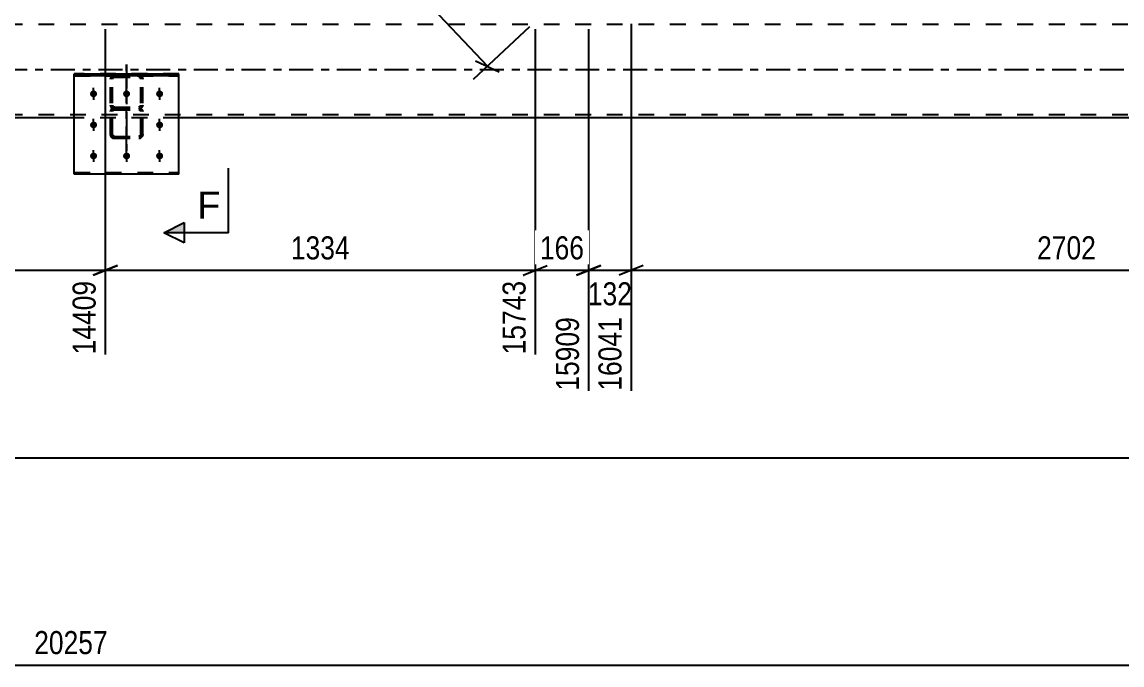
# Model space of a CAD drawing. Header units: millimetres. Extents: x -153 to 1036, y -682 to 159.
# Drawn here: x 467.9 to 604.5, y -201.5 to -121.7 of the extents above; entities that cross this region are included whole.
import ezdxf

# ---------------------------------------------------------------- set-up
doc = ezdxf.new("R2010")
doc.units = ezdxf.units.MM
doc.linetypes.add('DXK_LINE_DOT2', pattern=[3.9198, 1.9599, -1.9599])
doc.linetypes.add('DXK_LINE_DOT3', pattern=[5.9187, 2.979, -0.9799, 0.9799, -0.9799])
doc.styles.add('Arial', font='ARIAL.TTF', dxfattribs={"height": 0.2})
doc.styles.add('Arial Narrow', font='ARIALN.TTF', dxfattribs={"height": 0.2})

# ---------------------------------------------------------------- blocks, each defined once
blk = doc.blocks.new('Part-761548098-1859 - 1400')
at = {"color": 7, "linetype": 'DXK_LINE_DOT2'}
for p, q in [((863.9, -122), (-67.1, -122)), ((863.9, -133.2), (-67.1, -133.2)), ((487.4, -133.6), (474.4, -133.6))]:
    blk.add_line(p, q, dxfattribs=at)
at = {"color": 7, "linetype": 'DXK_LINE_DOT3'}
blk.add_line((-67.1, -127.6), (863.9, -127.6), dxfattribs=at)
at = {"color": 2, "linetype": 'Continuous'}
for p, q in [((474.4, -133.6), (307.4, -133.6)), ((654.4, -133.6), (487.4, -133.6))]:
    blk.add_line(p, q, dxfattribs=at)
blk = doc.blocks.new('Part-761548098-1982 - 1400')
at = {"color": 7, "linetype": 'DXK_LINE_DOT3'}
blk.add_line((480.9, -126.97), (480.9, -137.66), dxfattribs=at)
at = {"color": 7, "linetype": 'DXK_LINE_DOT2'}
for p, q in [((479.2, -128.3), (479.38, -128.26)), ((479.38, -128.26), (482.42, -128.26)), ((482.42, -128.26), (482.61, -128.3)), ((478.9, -128.77), (478.94, -128.58)), ((478.9, -135.67), (478.9, -128.77)), ((479.16, -128.67), (479.14, -128.77)), ((479.14, -135.67), (479.14, -128.77)), ((479.21, -128.59), (479.16, -128.67)), ((479.29, -128.54), (479.21, -128.59)), ((479.38, -128.52), (479.29, -128.54)), ((479.38, -128.52), (482.42, -128.52)), ((482.52, -128.54), (482.42, -128.52)), ((482.59, -128.59), (482.52, -128.54)), ((482.65, -128.67), (482.59, -128.59)), ((482.66, -128.77), (482.65, -128.67)), ((482.66, -135.67), (482.66, -128.77)), ((482.87, -128.58), (482.9, -128.77)), ((482.9, -135.67), (482.9, -128.77)), ((478.94, -132.2), (478.9, -132.01)), ((479.2, -132.4), (479.04, -132.5)), ((479.14, -132.01), (479.16, -132.1)), ((479.16, -132.1), (479.21, -132.19)), ((479.38, -132.36), (479.2, -132.4)), ((479.21, -132.19), (479.29, -132.24)), ((479.29, -132.24), (479.38, -132.26)), ((479.38, -132.26), (482.42, -132.26)), ((479.38, -132.36), (482.42, -132.36)), ((482.42, -132.26), (482.52, -132.24)), ((482.61, -132.4), (482.42, -132.36)), ((482.52, -132.24), (482.59, -132.19)), ((482.59, -132.19), (482.65, -132.1)), ((482.76, -132.5), (482.61, -132.4)), ((482.65, -132.1), (482.66, -132.01)), ((482.9, -132.01), (482.87, -132.2)), ((478.94, -132.64), (478.9, -132.82)), ((479.04, -132.5), (478.94, -132.64)), ((479.14, -132.82), (479.16, -132.73)), ((479.16, -132.73), (479.21, -132.66)), ((479.38, -132.52), (479.2, -132.48)), ((479.21, -132.66), (479.29, -132.61)), ((479.29, -132.61), (479.38, -132.59)), ((479.38, -132.52), (482.42, -132.52)), ((479.38, -132.59), (482.42, -132.59)), ((482.61, -132.48), (482.42, -132.52)), ((482.42, -132.59), (482.52, -132.61)), ((482.52, -132.61), (482.59, -132.66)), ((482.59, -132.66), (482.65, -132.73)), ((482.65, -132.73), (482.66, -132.82)), ((482.87, -132.64), (482.76, -132.5)), ((482.9, -132.82), (482.87, -132.64)), ((478.9, -135.67), (478.94, -135.84)), ((478.94, -135.84), (479.04, -135.99)), ((479.04, -135.99), (479.2, -136.09)), ((479.16, -135.76), (479.14, -135.67)), ((479.21, -135.83), (479.16, -135.76)), ((479.2, -136.09), (479.38, -136.12)), ((479.29, -135.88), (479.21, -135.83)), ((479.38, -135.9), (479.29, -135.88)), ((479.38, -135.9), (482.42, -135.9)), ((479.38, -136.12), (482.42, -136.12)), ((482.52, -135.88), (482.42, -135.9)), ((482.42, -136.12), (482.61, -136.09)), ((482.59, -135.83), (482.52, -135.88)), ((482.65, -135.76), (482.59, -135.83)), ((482.61, -136.09), (482.76, -135.99)), ((482.66, -135.67), (482.65, -135.76)), ((482.76, -135.99), (482.87, -135.84)), ((482.87, -135.84), (482.9, -135.67))]:
    blk.add_line(p, q, dxfattribs=at)
for centre, start, end in [((479.4, -128.75), 114.32, 159.2417), ((482.4, -128.75), 20.7583, 65.68), ((479.4, -132.03), 200.7583, 245.68), ((482.4, -132.03), 294.32, 339.2417)]:
    blk.add_arc(centre, 0.496, start, end, dxfattribs=at)
blk = doc.blocks.new('Part-761548098-1994 - 1400')
at = {"color": 7, "linetype": 'DXK_LINE_DOT3'}
blk.add_line((480.9, -137.66), (480.9, -126.97), dxfattribs=at)
at = {"color": 7, "linetype": 'DXK_LINE_DOT2'}
for p, q in [((479.38, -128.26), (479.2, -128.3)), ((479.38, -128.26), (482.42, -128.26)), ((482.61, -128.3), (482.42, -128.26)), ((478.94, -128.58), (478.9, -128.77)), ((478.9, -135.67), (478.9, -128.77)), ((479.14, -128.77), (479.16, -128.67)), ((479.14, -135.67), (479.14, -128.77)), ((479.16, -128.67), (479.21, -128.59)), ((479.21, -128.59), (479.29, -128.54)), ((479.29, -128.54), (479.38, -128.52)), ((479.38, -128.52), (482.42, -128.52)), ((482.42, -128.52), (482.52, -128.54)), ((482.52, -128.54), (482.59, -128.59)), ((482.59, -128.59), (482.65, -128.67)), ((482.65, -128.67), (482.66, -128.77)), ((482.66, -135.67), (482.66, -128.77)), ((482.9, -128.77), (482.87, -128.58)), ((482.9, -135.67), (482.9, -128.77)), ((478.9, -132.01), (478.94, -132.2)), ((479.04, -132.5), (479.2, -132.4)), ((479.16, -132.1), (479.14, -132.01)), ((479.21, -132.19), (479.16, -132.1)), ((479.2, -132.4), (479.38, -132.36)), ((479.29, -132.24), (479.21, -132.19)), ((479.38, -132.26), (479.29, -132.24)), ((479.38, -132.26), (482.42, -132.26)), ((479.38, -132.36), (482.42, -132.36)), ((482.52, -132.24), (482.42, -132.26)), ((482.42, -132.36), (482.61, -132.4)), ((482.59, -132.19), (482.52, -132.24)), ((482.65, -132.1), (482.59, -132.19)), ((482.61, -132.4), (482.76, -132.5)), ((482.66, -132.01), (482.65, -132.1)), ((482.87, -132.2), (482.9, -132.01)), ((478.9, -132.82), (478.94, -132.64)), ((478.94, -132.64), (479.04, -132.5)), ((479.16, -132.73), (479.14, -132.82)), ((479.21, -132.66), (479.16, -132.73)), ((479.2, -132.48), (479.38, -132.52)), ((479.29, -132.61), (479.21, -132.66)), ((479.38, -132.59), (479.29, -132.61)), ((479.38, -132.52), (482.42, -132.52)), ((479.38, -132.59), (482.42, -132.59)), ((482.42, -132.52), (482.61, -132.48)), ((482.52, -132.61), (482.42, -132.59)), ((482.59, -132.66), (482.52, -132.61)), ((482.65, -132.73), (482.59, -132.66)), ((482.66, -132.82), (482.65, -132.73)), ((482.76, -132.5), (482.87, -132.64)), ((482.87, -132.64), (482.9, -132.82)), ((478.94, -135.85), (478.9, -135.67)), ((479.04, -135.99), (478.94, -135.85)), ((479.2, -136.09), (479.04, -135.99)), ((479.14, -135.67), (479.16, -135.76)), ((479.16, -135.76), (479.21, -135.83)), ((479.38, -136.12), (479.2, -136.09)), ((479.21, -135.83), (479.29, -135.88)), ((479.29, -135.88), (479.38, -135.9)), ((479.38, -135.9), (482.42, -135.9)), ((479.38, -136.12), (482.42, -136.12)), ((482.42, -135.9), (482.52, -135.88)), ((482.61, -136.09), (482.42, -136.12)), ((482.52, -135.88), (482.59, -135.83)), ((482.59, -135.83), (482.65, -135.76)), ((482.76, -135.99), (482.61, -136.09)), ((482.65, -135.76), (482.66, -135.67)), ((482.87, -135.85), (482.76, -135.99)), ((482.9, -135.67), (482.87, -135.85))]:
    blk.add_line(p, q, dxfattribs=at)
for centre, start, end in [((479.4, -128.75), 114.32, 159.2417), ((482.4, -128.75), 20.7583, 65.68), ((479.4, -132.03), 200.7583, 245.68), ((482.4, -132.03), 294.32, 339.2417)]:
    blk.add_arc(centre, 0.496, start, end, dxfattribs=at)
blk = doc.blocks.new('Part-761548098-2014 - 1400')
at = {"color": 7, "linetype": 'DXK_LINE_DOT2'}
for p, q in [((474.4, -140.57), (474.4, -128.14)), ((487.4, -128.14), (474.4, -128.14)), ((474.4, -128.36), (487.4, -128.36)), ((487.4, -140.57), (487.4, -128.14)), ((474.4, -140.35), (487.4, -140.35)), ((487.4, -140.57), (474.4, -140.57))]:
    blk.add_line(p, q, dxfattribs=at)
blk = doc.blocks.new('Bolt-761548098-2015 - 1400')
at = {"color": 1, "linetype": 'DXK_LINE_DOT2'}
for p, q in [((476.8, -130.21), (476.8, -131.35)), ((480.9, -130.21), (480.9, -131.35)), ((485, -130.21), (485, -131.35)), ((476.8, -134.07), (476.8, -135.2)), ((485, -134.07), (485, -135.2)), ((476.8, -137.92), (476.8, -139.05)), ((480.9, -137.92), (480.9, -139.05)), ((485, -137.92), (485, -139.05))]:
    blk.add_line(p, q, dxfattribs=at)
blk = doc.blocks.new('Part-761548098-2023 - 1400')
at = {"color": 2, "linetype": 'Continuous'}
for p, q in [((474.4, -128.14), (487.4, -128.14)), ((474.4, -140.57), (474.4, -128.14)), ((474.4, -128.35), (487.4, -128.35)), ((487.4, -140.57), (487.4, -128.14)), ((487.4, -140.57), (474.4, -140.57))]:
    blk.add_line(p, q, dxfattribs=at)
at = {"color": 7, "linetype": 'DXK_LINE_DOT2'}
blk.add_line((474.4, -140.35), (487.4, -140.35), dxfattribs=at)
blk = doc.blocks.new('Bolt-761548098-2024 - 1400')
at = {"linetype": 'Continuous'}
for points in [[(476.8, -130.2), (476.9, -130.21), (476.98, -130.23), (477.06, -130.28), (477.13, -130.33), (477.18, -130.4), (477.22, -130.48), (477.24, -130.57), (477.24, -130.65), (477.22, -130.74), (477.18, -130.82), (477.13, -130.89), (477.06, -130.94), (476.98, -130.99), (476.9, -131.01), (476.8, -131.02), (476.71, -131.01), (476.62, -130.99), (476.54, -130.94), (476.48, -130.89), (476.42, -130.82), (476.39, -130.74), (476.37, -130.65), (476.37, -130.57), (476.39, -130.48), (476.42, -130.4), (476.48, -130.33), (476.54, -130.28), (476.62, -130.23), (476.71, -130.21)], [(480.9, -130.2), (481, -130.21), (481.08, -130.23), (481.16, -130.28), (481.23, -130.33), (481.28, -130.4), (481.32, -130.48), (481.34, -130.57), (481.34, -130.65), (481.32, -130.74), (481.28, -130.82), (481.23, -130.89), (481.16, -130.94), (481.08, -130.99), (481, -131.01), (480.9, -131.02), (480.81, -131.01), (480.72, -130.99), (480.64, -130.94), (480.58, -130.89), (480.52, -130.82), (480.49, -130.74), (480.47, -130.65), (480.47, -130.57), (480.49, -130.48), (480.52, -130.4), (480.58, -130.33), (480.64, -130.28), (480.72, -130.23), (480.81, -130.21)], [(485, -130.2), (485.1, -130.21), (485.18, -130.23), (485.26, -130.28), (485.33, -130.33), (485.38, -130.4), (485.42, -130.48), (485.44, -130.57), (485.44, -130.65), (485.42, -130.74), (485.38, -130.82), (485.33, -130.89), (485.26, -130.94), (485.18, -130.99), (485.1, -131.01), (485, -131.02), (484.91, -131.01), (484.82, -130.99), (484.74, -130.94), (484.68, -130.89), (484.62, -130.82), (484.59, -130.74), (484.57, -130.65), (484.57, -130.57), (484.59, -130.48), (484.62, -130.4), (484.68, -130.33), (484.74, -130.28), (484.82, -130.23), (484.91, -130.21)], [(476.8, -134.05), (476.9, -134.06), (476.98, -134.09), (477.06, -134.13), (477.13, -134.19), (477.18, -134.26), (477.22, -134.34), (477.24, -134.42), (477.24, -134.51), (477.22, -134.59), (477.18, -134.67), (477.13, -134.74), (477.06, -134.8), (476.98, -134.84), (476.9, -134.87), (476.8, -134.88), (476.71, -134.87), (476.62, -134.84), (476.54, -134.8), (476.48, -134.74), (476.42, -134.67), (476.39, -134.59), (476.37, -134.51), (476.37, -134.42), (476.39, -134.34), (476.42, -134.26), (476.48, -134.19), (476.54, -134.13), (476.62, -134.09), (476.71, -134.06)], [(485, -134.05), (485.1, -134.06), (485.18, -134.09), (485.26, -134.13), (485.33, -134.19), (485.38, -134.26), (485.42, -134.34), (485.44, -134.42), (485.44, -134.51), (485.42, -134.59), (485.38, -134.67), (485.33, -134.74), (485.26, -134.8), (485.18, -134.84), (485.1, -134.87), (485, -134.88), (484.91, -134.87), (484.82, -134.84), (484.74, -134.8), (484.68, -134.74), (484.62, -134.67), (484.59, -134.59), (484.57, -134.51), (484.57, -134.42), (484.59, -134.34), (484.62, -134.26), (484.68, -134.19), (484.74, -134.13), (484.82, -134.09), (484.91, -134.06)], [(476.8, -137.9), (476.9, -137.91), (476.98, -137.94), (477.06, -137.98), (477.13, -138.04), (477.18, -138.11), (477.22, -138.19), (477.24, -138.27), (477.24, -138.36), (477.22, -138.44), (477.18, -138.52), (477.13, -138.59), (477.06, -138.65), (476.98, -138.69), (476.9, -138.72), (476.8, -138.73), (476.71, -138.72), (476.62, -138.69), (476.54, -138.65), (476.48, -138.59), (476.42, -138.52), (476.39, -138.44), (476.37, -138.36), (476.37, -138.27), (476.39, -138.19), (476.42, -138.11), (476.48, -138.04), (476.54, -137.98), (476.62, -137.94), (476.71, -137.91)], [(480.9, -137.9), (481, -137.91), (481.08, -137.94), (481.16, -137.98), (481.23, -138.04), (481.28, -138.11), (481.32, -138.19), (481.34, -138.27), (481.34, -138.36), (481.32, -138.44), (481.28, -138.52), (481.23, -138.59), (481.16, -138.65), (481.08, -138.69), (481, -138.72), (480.9, -138.73), (480.81, -138.72), (480.72, -138.69), (480.64, -138.65), (480.58, -138.59), (480.52, -138.52), (480.49, -138.44), (480.47, -138.36), (480.47, -138.27), (480.49, -138.19), (480.52, -138.11), (480.58, -138.04), (480.64, -137.98), (480.72, -137.94), (480.81, -137.91)], [(485, -137.9), (485.1, -137.91), (485.18, -137.94), (485.26, -137.98), (485.33, -138.04), (485.38, -138.11), (485.42, -138.19), (485.44, -138.27), (485.44, -138.36), (485.42, -138.44), (485.38, -138.52), (485.33, -138.59), (485.26, -138.65), (485.18, -138.69), (485.1, -138.72), (485, -138.73), (484.91, -138.72), (484.82, -138.69), (484.74, -138.65), (484.68, -138.59), (484.62, -138.52), (484.59, -138.44), (484.57, -138.36), (484.57, -138.27), (484.59, -138.19), (484.62, -138.11), (484.68, -138.04), (484.74, -137.98), (484.82, -137.94), (484.91, -137.91)]]:
    blk.add_hatch(color=1, dxfattribs=at).paths.add_polyline_path(points)
at = {"color": 1, "linetype": 'Continuous'}
for p, q in [((476.8, -131.01), (476.8, -129.87)), ((480.9, -131.01), (480.9, -129.87)), ((485, -131.01), (485, -129.87)), ((476.8, -134.86), (476.8, -133.72)), ((485, -134.86), (485, -133.72)), ((476.8, -138.71), (476.8, -137.58)), ((480.9, -138.71), (480.9, -137.58)), ((485, -138.71), (485, -137.58))]:
    blk.add_line(p, q, dxfattribs=at)
blk = doc.blocks.new('StraightDimension-761548098-19167 - 1400')
at = {"color": 7, "linetype": 'Continuous'}
blk.add_line((-81, -175.77), (920.9, -175.77), dxfattribs=at)
blk = doc.blocks.new('StraightDimension-761548098-18903 - 1400')
at = {"color": 7, "linetype": 'Continuous'}
for p, q in [((478.26, -122.6), (478.26, -162.94)), ((531.63, -122.6), (531.63, -162.94)), ((479.76, -151.9), (476.76, -153.1)), ((478.26, -152.5), (531.63, -152.5)), ((530.13, -153.1), (533.13, -151.9))]:
    blk.add_line(p, q, dxfattribs=at)
at = {"color": 0}
blk.add_wipeout([(509.21, -151.75), (509.21, -147.55), (500.69, -147.55), (500.69, -151.75)], dxfattribs=at)
at = {"color": 3, "style": 'Arial Narrow'}
blk.add_text('1334', height=2.863, dxfattribs=at).set_placement((501.29, -151.15))
at = {"color": 0, "linetype": 'Continuous'}
blk.add_wipeout([(531.03, -153.2), (526.83, -153.2), (526.83, -163.54), (531.03, -163.54)], dxfattribs=at)
at = {"color": 3, "linetype": 'Continuous', "style": 'Arial Narrow'}
blk.add_text('15743', height=2.863, rotation=90.0002, dxfattribs=at).set_placement((530.43, -162.94))
blk = doc.blocks.new('StraightDimension-761548098-18901 - 1400')
at = {"color": 7, "linetype": 'Continuous'}
for p, q in [((538.26, -122.6), (538.26, -167.44)), ((543.54, -121.94), (543.54, -167.44)), ((536.76, -153.1), (539.76, -151.9)), ((538.26, -152.5), (543.54, -152.5)), ((545.04, -151.9), (542.04, -153.1))]:
    blk.add_line(p, q, dxfattribs=at)
at = {"color": 0}
blk.add_wipeout([(544.24, -157.45), (544.24, -153.25), (537.56, -153.25), (537.56, -157.45)], dxfattribs=at)
at = {"color": 3, "style": 'Arial Narrow'}
blk.add_text('132', height=2.863, dxfattribs=at).set_placement((538.16, -156.85))
at = {"color": 0, "linetype": 'Continuous'}
blk.add_wipeout([(542.94, -157.7), (538.74, -157.7), (538.74, -168.04), (542.94, -168.04)], dxfattribs=at)
at = {"color": 3, "linetype": 'Continuous', "style": 'Arial Narrow'}
blk.add_text('16041', height=2.863, rotation=90.0002, dxfattribs=at).set_placement((542.34, -167.44))
blk = doc.blocks.new('StraightDimension-761548098-2788 - 1400')
at = {"color": 7, "linetype": 'Continuous'}
for p, q in [((482.82, -71.15), (475.85, -77.7)), ((479.06, -76.74), (476.13, -75.38)), ((477.6, -76.06), (525.69, -127.19)), ((530.91, -122.29), (523.94, -128.84)), ((524.22, -126.51), (527.15, -127.88))]:
    blk.add_line(p, q, dxfattribs=at)
at = {"color": 0}
blk.add_wipeout([(505.1, -104.21), (508.16, -101.34), (502.33, -95.13), (499.27, -98.01)], dxfattribs=at)
at = {"color": 3, "style": 'Arial Narrow'}
blk.add_text('1755', height=2.863, rotation=-46.7591, dxfattribs=at).set_placement((500.12, -98.04))
blk = doc.blocks.new('StraightDimension-761548098-18900 - 1400')
at = {"color": 7, "linetype": 'Continuous'}
for p, q in [((543.54, -121.94), (543.54, -167.44)), ((651.63, -122.6), (651.63, -162.94)), ((545.04, -151.9), (542.04, -153.1)), ((543.54, -152.5), (651.63, -152.5)), ((650.13, -153.1), (653.13, -151.9))]:
    blk.add_line(p, q, dxfattribs=at)
at = {"color": 0}
blk.add_wipeout([(601.84, -151.75), (601.84, -147.55), (593.33, -147.55), (593.33, -151.75)], dxfattribs=at)
at = {"color": 3, "style": 'Arial Narrow'}
blk.add_text('2702', height=2.863, dxfattribs=at).set_placement((593.93, -151.15))
at = {"color": 0, "linetype": 'Continuous'}
blk.add_wipeout([(651.03, -153.2), (646.83, -153.2), (646.83, -163.54), (651.03, -163.54)], dxfattribs=at)
at = {"color": 3, "linetype": 'Continuous', "style": 'Arial Narrow'}
blk.add_text('18743', height=2.863, rotation=90.0002, dxfattribs=at).set_placement((650.43, -162.94))
blk = doc.blocks.new('StraightDimension-761548098-18902 - 1400')
at = {"color": 7, "linetype": 'Continuous'}
for p, q in [((531.63, -122.6), (531.63, -162.94)), ((538.26, -122.6), (538.26, -167.44)), ((530.13, -153.1), (533.13, -151.9)), ((531.63, -152.5), (538.26, -152.5)), ((539.76, -151.9), (536.76, -153.1))]:
    blk.add_line(p, q, dxfattribs=at)
at = {"color": 0}
blk.add_wipeout([(538.29, -151.75), (538.29, -147.55), (531.61, -147.55), (531.61, -151.75)], dxfattribs=at)
at = {"color": 0, "linetype": 'Continuous'}
blk.add_wipeout([(537.66, -157.7), (533.46, -157.7), (533.46, -168.04), (537.66, -168.04)], dxfattribs=at)
at = {"color": 3, "style": 'Arial Narrow'}
blk.add_text('166', height=2.863, dxfattribs=at).set_placement((532.21, -151.15))
at = {"color": 3, "linetype": 'Continuous', "style": 'Arial Narrow'}
blk.add_text('15909', height=2.863, rotation=90.0002, dxfattribs=at).set_placement((537.06, -167.44))
blk = doc.blocks.new('StraightDimension-761548098-18904 - 1400')
at = {"color": 7, "linetype": 'Continuous'}
for p, q in [((423.54, -121.94), (423.54, -167.44)), ((478.26, -122.6), (478.26, -162.94)), ((425.04, -151.9), (422.04, -153.1)), ((423.54, -152.5), (478.26, -152.5)), ((476.76, -153.1), (479.76, -151.9))]:
    blk.add_line(p, q, dxfattribs=at)
at = {"color": 0}
blk.add_wipeout([(455.16, -151.75), (455.16, -147.55), (446.65, -147.55), (446.65, -151.75)], dxfattribs=at)
at = {"color": 3, "style": 'Arial Narrow'}
blk.add_text('1368', height=2.863, dxfattribs=at).set_placement((447.25, -151.15))
at = {"color": 0, "linetype": 'Continuous'}
blk.add_wipeout([(477.66, -153.2), (473.46, -153.2), (473.46, -163.54), (477.66, -163.54)], dxfattribs=at)
at = {"color": 3, "linetype": 'Continuous', "style": 'Arial Narrow'}
blk.add_text('14409', height=2.863, rotation=90.0002, dxfattribs=at).set_placement((477.06, -162.94))
blk = doc.blocks.new('StraightDimension-761548098-5481 - 5101')
at = {"color": 7, "linetype": 'Continuous'}
blk.add_line((68.86, -201.48), (879.14, -201.48), dxfattribs=at)
at = {"color": 0}
blk.add_wipeout([(479.17, -200.73), (479.17, -196.53), (468.83, -196.53), (468.83, -200.73)], dxfattribs=at)
at = {"color": 3, "style": 'Arial Narrow'}
blk.add_text('20257', height=2.863, dxfattribs=at).set_placement((469.43, -200.13))
blk = doc.blocks.new('SectionMark-761548098-22011 - 1400')
at = {"linetype": 'Continuous'}
for points in [[(488.04, 21.65), (488.04, 20.4), (485.54, 21.65)], [(488.04, -146.59), (488.04, -147.84), (485.54, -147.84)]]:
    blk.add_hatch(color=6, dxfattribs=at).paths.add_polyline_path(points)
at = {"color": 6, "linetype": 'Continuous'}
for p, q in [((485.54, 21.65), (488.04, 22.9)), ((488.04, 20.4), (488.04, 22.9)), ((493.54, 21.65), (485.54, 21.65)), ((485.54, 21.65), (488.04, 20.4)), ((493.54, 21.65), (493.54, 13.65)), ((493.54, -147.84), (493.54, -139.84)), ((485.54, -147.84), (488.04, -146.59)), ((488.04, -146.59), (488.04, -149.09)), ((493.54, -147.84), (485.54, -147.84)), ((488.04, -149.09), (485.54, -147.84))]:
    blk.add_line(p, q, dxfattribs=at)
at = {"color": 0, "linetype": 'Continuous'}
for points in [[(492.54, 16.4), (492.54, 19.9), (489.69, 19.9), (489.69, 16.4)], [(492.54, -146.09), (492.54, -142.59), (489.69, -142.59), (489.69, -146.09)]]:
    blk.add_wipeout(points, dxfattribs=at)
at = {"color": 3, "linetype": 'Continuous', "style": 'Arial'}
for p in [(489.69, 16.4), (489.69, -146.09)]:
    blk.add_text('F', height=3.34, dxfattribs=at).set_placement(p)

msp = doc.modelspace()

# ---------------------------------------------------------------- block references
for name in ['Part-761548098-1859 - 1400', 'Part-761548098-1982 - 1400', 'Part-761548098-1994 - 1400', 'Part-761548098-2014 - 1400', 'Part-761548098-2023 - 1400', 'Bolt-761548098-2024 - 1400', 'Bolt-761548098-2015 - 1400', 'StraightDimension-761548098-5481 - 5101']:
    msp.add_blockref(name, (0, 0))

# ---------------------------------------------------------------- next in the draw order: block references
msp.add_blockref('StraightDimension-761548098-19167 - 1400', (0, 0))

# ---------------------------------------------------------------- next in the draw order: block references
for name in ['StraightDimension-761548098-18903 - 1400', 'StraightDimension-761548098-18901 - 1400']:
    msp.add_blockref(name, (0, 0))

# ---------------------------------------------------------------- next in the draw order: block references
for name in ['StraightDimension-761548098-2788 - 1400', 'StraightDimension-761548098-18900 - 1400']:
    msp.add_blockref(name, (0, 0))

# ---------------------------------------------------------------- next in the draw order: block references
for name in ['SectionMark-761548098-22011 - 1400', 'StraightDimension-761548098-18904 - 1400', 'StraightDimension-761548098-18902 - 1400']:
    msp.add_blockref(name, (0, 0))

doc.saveas('drawing.dxf')
